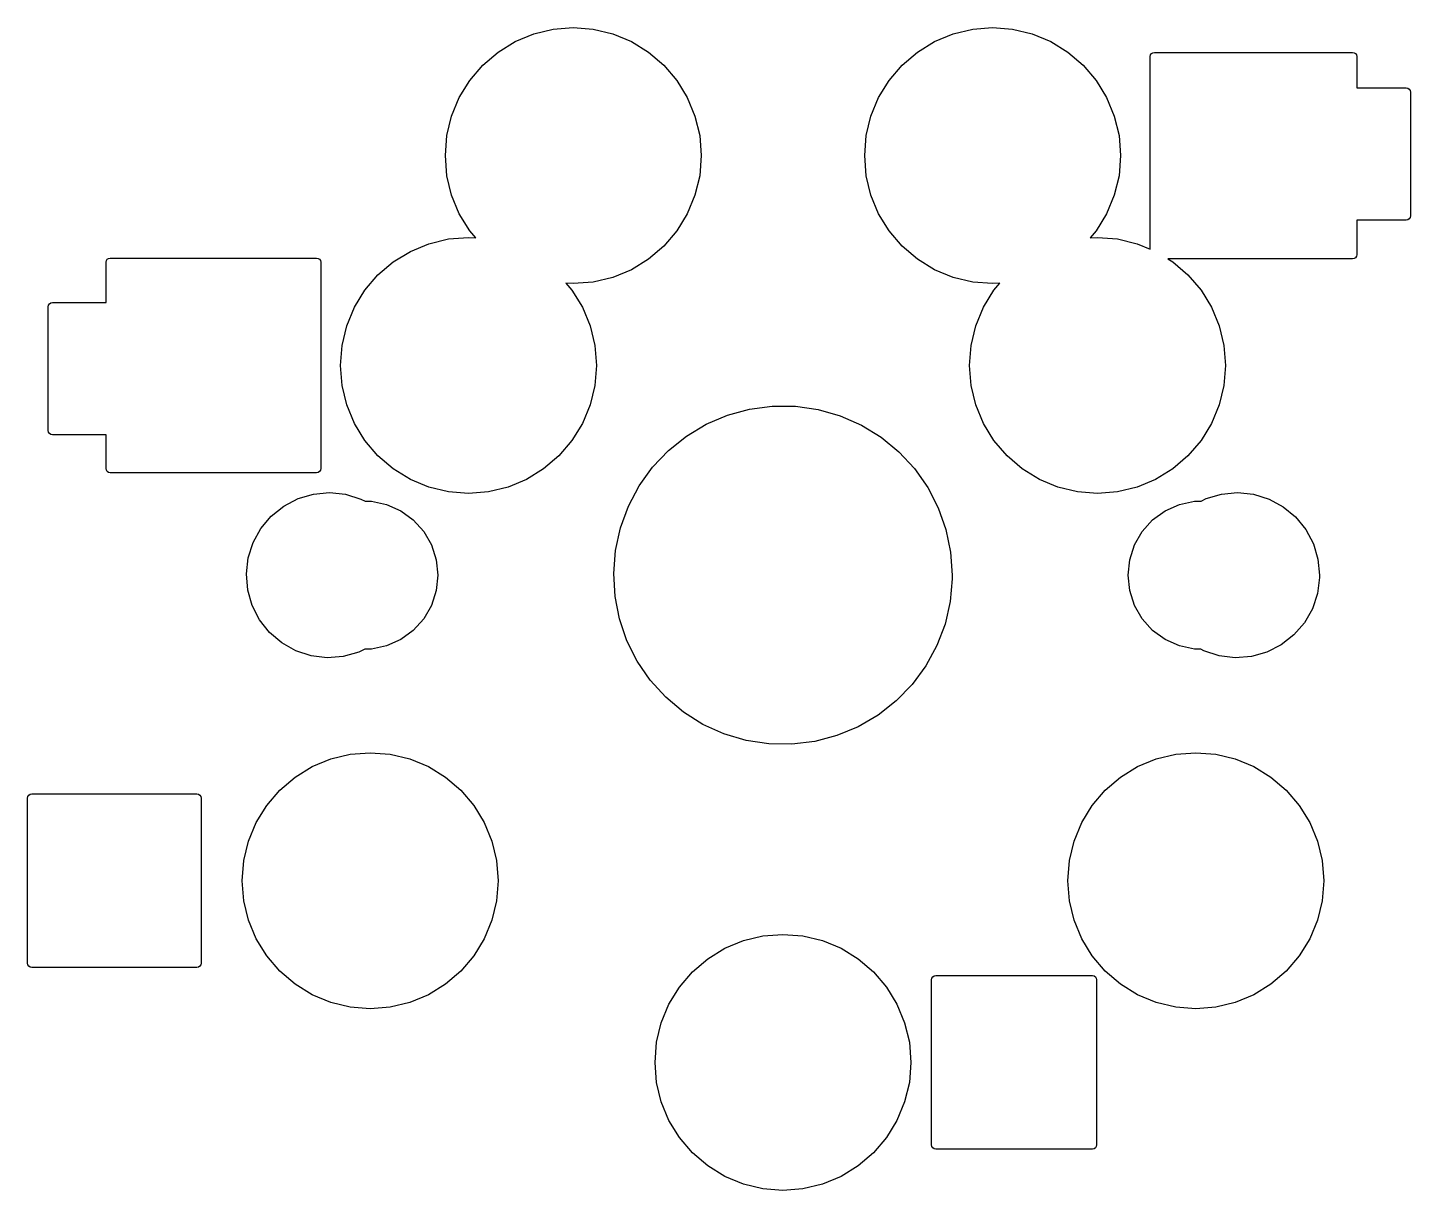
# Model space of a CAD drawing. Extents: x -9 to 141, y -37 to 78.
# Drawn here: x 104.85 to 121.6, y 7.55 to 21.63 of the extents above; entities that cross this region are included whole.
import ezdxf

# ---------------------------------------------------------------- set-up
doc = ezdxf.new("R2010")
doc.units = 0
doc.layers.add('BLACK', color=7, linetype='CONTINUOUS')

msp = doc.modelspace()

# ---------------------------------------------------------------- linework, layer by layer
at = {"layer": 'BLACK', "linetype": 'CONTINUOUS'}
for p, q in [((110.981, 21.5541), (111.218, 21.6109)), ((111.218, 21.6109), (111.46, 21.63)), ((111.46, 21.63), (111.702, 21.6109)), ((111.702, 21.6109), (111.939, 21.5541)), ((116.061, 21.5541), (116.298, 21.6109)), ((116.298, 21.6109), (116.54, 21.63)), ((116.54, 21.63), (116.782, 21.6109)), ((116.782, 21.6109), (117.019, 21.5541)), ((110.549, 21.334), (110.756, 21.4611)), ((110.756, 21.4611), (110.981, 21.5541)), ((111.939, 21.5541), (112.164, 21.4611)), ((112.164, 21.4611), (112.371, 21.334)), ((115.629, 21.334), (115.836, 21.4611)), ((115.836, 21.4611), (116.061, 21.5541)), ((117.019, 21.5541), (117.244, 21.4611)), ((117.244, 21.4611), (117.451, 21.334)), ((110.364, 21.176), (110.549, 21.334)), ((112.371, 21.334), (112.556, 21.176)), ((115.444, 21.176), (115.629, 21.334)), ((117.451, 21.334), (117.636, 21.176)), ((118.45, 21.28), (118.454, 21.2991)), ((118.45, 18.9474), (118.45, 21.28)), ((118.454, 21.2991), (118.465, 21.3154)), ((118.465, 21.3154), (118.481, 21.3262)), ((118.481, 21.3262), (118.5, 21.33)), ((118.5, 21.33), (120.9, 21.33)), ((120.9, 21.33), (120.919, 21.3262)), ((120.919, 21.3262), (120.935, 21.3154)), ((120.935, 21.3154), (120.946, 21.2991)), ((120.946, 21.2991), (120.95, 21.28)), ((120.95, 21.28), (120.95, 20.9)), ((110.206, 20.9911), (110.364, 21.176)), ((112.556, 21.176), (112.714, 20.9911)), ((115.286, 20.9911), (115.444, 21.176)), ((117.636, 21.176), (117.794, 20.9911)), ((110.079, 20.7837), (110.206, 20.9911)), ((112.714, 20.9911), (112.841, 20.7837)), ((115.159, 20.7837), (115.286, 20.9911)), ((117.794, 20.9911), (117.921, 20.7837)), ((109.986, 20.559), (110.079, 20.7837)), ((112.841, 20.7837), (112.934, 20.559)), ((115.066, 20.559), (115.159, 20.7837)), ((117.921, 20.7837), (118.014, 20.559)), ((120.95, 20.9), (121.55, 20.9)), ((121.55, 20.9), (121.569, 20.8962)), ((121.569, 20.8962), (121.585, 20.8854)), ((121.585, 20.8854), (121.596, 20.8691)), ((121.596, 20.8691), (121.6, 20.85)), ((121.6, 20.85), (121.6, 19.35)), ((109.929, 20.3225), (109.986, 20.559)), ((112.934, 20.559), (112.991, 20.3225)), ((115.009, 20.3225), (115.066, 20.559)), ((118.014, 20.559), (118.071, 20.3225)), ((109.91, 20.08), (109.929, 20.3225)), ((112.991, 20.3225), (113.01, 20.08)), ((114.99, 20.08), (115.009, 20.3225)), ((118.071, 20.3225), (118.09, 20.08)), ((109.929, 19.8375), (109.91, 20.08)), ((113.01, 20.08), (112.991, 19.8375)), ((115.009, 19.8375), (114.99, 20.08)), ((118.09, 20.08), (118.071, 19.8375)), ((109.986, 19.601), (109.929, 19.8375)), ((112.991, 19.8375), (112.934, 19.601)), ((115.066, 19.601), (115.009, 19.8375)), ((118.071, 19.8375), (118.014, 19.601)), ((110.079, 19.3763), (109.986, 19.601)), ((112.934, 19.601), (112.841, 19.3763)), ((115.159, 19.3763), (115.066, 19.601)), ((118.014, 19.601), (117.921, 19.3763)), ((110.206, 19.1689), (110.079, 19.3763)), ((112.841, 19.3763), (112.714, 19.1689)), ((115.286, 19.1689), (115.159, 19.3763)), ((117.921, 19.3763), (117.794, 19.1689)), ((121.55, 19.3), (120.95, 19.3)), ((120.95, 19.3), (120.95, 18.88)), ((121.569, 19.3038), (121.55, 19.3)), ((121.585, 19.3146), (121.569, 19.3038)), ((121.596, 19.3309), (121.585, 19.3146)), ((121.6, 19.35), (121.596, 19.3309)), ((110.279, 19.083), (110.206, 19.1689)), ((112.714, 19.1689), (112.556, 18.984)), ((115.444, 18.984), (115.286, 19.1689)), ((117.794, 19.1689), (117.721, 19.083)), ((109.486, 18.9211), (109.711, 19.0141)), ((109.711, 19.0141), (109.948, 19.0709)), ((109.948, 19.0709), (110.19, 19.09)), ((110.19, 19.09), (110.279, 19.083)), ((112.556, 18.984), (112.371, 18.826)), ((115.629, 18.826), (115.444, 18.984)), ((117.721, 19.083), (117.81, 19.09)), ((117.81, 19.09), (118.052, 19.0709)), ((118.052, 19.0709), (118.289, 19.0141)), ((118.289, 19.0141), (118.45, 18.9474)), ((105.8, 18.79), (105.804, 18.8091)), ((105.8, 18.3), (105.8, 18.79)), ((105.804, 18.8091), (105.815, 18.8254)), ((105.815, 18.8254), (105.831, 18.8362)), ((105.831, 18.8362), (105.85, 18.84)), ((105.85, 18.84), (108.35, 18.84)), ((108.35, 18.84), (108.369, 18.8362)), ((108.369, 18.8362), (108.385, 18.8254)), ((108.385, 18.8254), (108.396, 18.8091)), ((108.396, 18.8091), (108.4, 18.79)), ((108.4, 18.79), (108.4, 16.29)), ((109.094, 18.636), (109.279, 18.794)), ((109.279, 18.794), (109.486, 18.9211)), ((112.371, 18.826), (112.164, 18.6989)), ((115.836, 18.6989), (115.629, 18.826)), ((120.9, 18.83), (118.662, 18.83)), ((118.662, 18.83), (118.721, 18.794)), ((118.721, 18.794), (118.906, 18.636)), ((120.919, 18.8338), (120.9, 18.83)), ((120.935, 18.8446), (120.919, 18.8338)), ((120.946, 18.8609), (120.935, 18.8446)), ((120.95, 18.88), (120.946, 18.8609)), ((108.936, 18.4511), (109.094, 18.636)), ((111.939, 18.6059), (111.702, 18.5491)), ((112.164, 18.6989), (111.939, 18.6059)), ((116.061, 18.6059), (115.836, 18.6989)), ((116.298, 18.5491), (116.061, 18.6059)), ((118.906, 18.636), (119.064, 18.4511)), ((108.809, 18.2437), (108.936, 18.4511)), ((111.46, 18.53), (111.371, 18.537)), ((111.371, 18.537), (111.444, 18.4511)), ((111.444, 18.4511), (111.571, 18.2437)), ((111.702, 18.5491), (111.46, 18.53)), ((116.54, 18.53), (116.298, 18.5491)), ((116.429, 18.2437), (116.556, 18.4511)), ((116.629, 18.537), (116.54, 18.53)), ((116.556, 18.4511), (116.629, 18.537)), ((119.064, 18.4511), (119.191, 18.2437)), ((105.1, 18.25), (105.104, 18.2691)), ((105.104, 18.2691), (105.115, 18.2854)), ((105.115, 18.2854), (105.131, 18.2962)), ((105.131, 18.2962), (105.15, 18.3)), ((105.15, 18.3), (105.8, 18.3)), ((105.1, 16.75), (105.1, 18.25)), ((108.716, 18.019), (108.809, 18.2437)), ((111.571, 18.2437), (111.664, 18.019)), ((116.336, 18.019), (116.429, 18.2437)), ((119.191, 18.2437), (119.284, 18.019)), ((108.659, 17.7825), (108.716, 18.019)), ((111.664, 18.019), (111.721, 17.7825)), ((116.279, 17.7825), (116.336, 18.019)), ((119.284, 18.019), (119.341, 17.7825)), ((108.64, 17.54), (108.659, 17.7825)), ((111.721, 17.7825), (111.74, 17.54)), ((116.26, 17.54), (116.279, 17.7825)), ((119.341, 17.7825), (119.36, 17.54)), ((108.659, 17.2975), (108.64, 17.54)), ((111.74, 17.54), (111.721, 17.2975)), ((116.279, 17.2975), (116.26, 17.54)), ((119.36, 17.54), (119.341, 17.2975)), ((108.716, 17.061), (108.659, 17.2975)), ((111.721, 17.2975), (111.664, 17.061)), ((116.336, 17.061), (116.279, 17.2975)), ((119.341, 17.2975), (119.284, 17.061)), ((108.809, 16.8363), (108.716, 17.061)), ((111.664, 17.061), (111.571, 16.8363)), ((113.069, 16.8266), (113.326, 16.936)), ((113.326, 16.936), (113.595, 17.0096)), ((113.595, 17.0096), (113.871, 17.046)), ((113.871, 17.046), (114.15, 17.0445)), ((114.15, 17.0445), (114.426, 17.0052)), ((114.426, 17.0052), (114.694, 16.9288)), ((114.694, 16.9288), (114.95, 16.8167)), ((116.429, 16.8363), (116.336, 17.061)), ((119.284, 17.061), (119.191, 16.8363)), ((105.104, 16.7309), (105.1, 16.75)), ((108.936, 16.6289), (108.809, 16.8363)), ((111.571, 16.8363), (111.444, 16.6289)), ((112.83, 16.6834), (113.069, 16.8266)), ((114.95, 16.8167), (115.188, 16.671)), ((116.556, 16.6289), (116.429, 16.8363)), ((119.191, 16.8363), (119.064, 16.6289)), ((105.115, 16.7146), (105.104, 16.7309)), ((105.131, 16.7038), (105.115, 16.7146)), ((105.15, 16.7), (105.131, 16.7038)), ((105.8, 16.7), (105.15, 16.7)), ((105.8, 16.29), (105.8, 16.7)), ((109.094, 16.444), (108.936, 16.6289)), ((111.444, 16.6289), (111.286, 16.444)), ((112.612, 16.509), (112.83, 16.6834)), ((115.188, 16.671), (115.403, 16.4944)), ((116.714, 16.444), (116.556, 16.6289)), ((119.064, 16.6289), (118.906, 16.444)), ((109.279, 16.286), (109.094, 16.444)), ((111.286, 16.444), (111.101, 16.286)), ((112.42, 16.3067), (112.612, 16.509)), ((115.403, 16.4944), (115.593, 16.2901)), ((116.899, 16.286), (116.714, 16.444)), ((118.906, 16.444), (118.721, 16.286)), ((105.804, 16.2709), (105.8, 16.29)), ((105.815, 16.2546), (105.804, 16.2709)), ((105.831, 16.2438), (105.815, 16.2546)), ((108.385, 16.2546), (108.369, 16.2438)), ((108.396, 16.2709), (108.385, 16.2546)), ((108.4, 16.29), (108.396, 16.2709)), ((109.486, 16.1589), (109.279, 16.286)), ((111.101, 16.286), (110.894, 16.1589)), ((112.258, 16.0803), (112.42, 16.3067)), ((115.593, 16.2901), (115.753, 16.062)), ((117.106, 16.1589), (116.899, 16.286)), ((118.721, 16.286), (118.514, 16.1589)), ((105.85, 16.24), (105.831, 16.2438)), ((108.35, 16.24), (105.85, 16.24)), ((108.369, 16.2438), (108.35, 16.24)), ((109.711, 16.0659), (109.486, 16.1589)), ((110.894, 16.1589), (110.669, 16.0659)), ((112.127, 15.8338), (112.258, 16.0803)), ((117.331, 16.0659), (117.106, 16.1589)), ((118.514, 16.1589), (118.289, 16.0659)), ((107.952, 15.8368), (108.125, 15.9272)), ((108.125, 15.9272), (108.313, 15.9823)), ((108.313, 15.9823), (108.507, 16)), ((108.507, 16), (108.701, 15.9796)), ((108.701, 15.9796), (108.888, 15.9219)), ((108.888, 15.9219), (108.937, 15.8951)), ((109.948, 16.0091), (109.711, 16.0659)), ((110.19, 15.99), (109.948, 16.0091)), ((110.432, 16.0091), (110.19, 15.99)), ((110.669, 16.0659), (110.432, 16.0091)), ((115.753, 16.062), (115.881, 15.8142)), ((117.568, 16.0091), (117.331, 16.0659)), ((117.81, 15.99), (117.568, 16.0091)), ((118.052, 16.0091), (117.81, 15.99)), ((118.289, 16.0659), (118.052, 16.0091)), ((119.064, 15.8951), (119.125, 15.9272)), ((119.125, 15.9272), (119.313, 15.9823)), ((119.313, 15.9823), (119.507, 16)), ((119.507, 16), (119.701, 15.9796)), ((119.701, 15.9796), (119.888, 15.9219)), ((119.888, 15.9219), (120.059, 15.829)), ((107.8, 15.7145), (107.952, 15.8368)), ((108.937, 15.8951), (109.014, 15.8951)), ((109.014, 15.8951), (109.198, 15.856)), ((109.198, 15.856), (109.37, 15.7794)), ((109.37, 15.7794), (109.522, 15.6688)), ((112.031, 15.5719), (112.127, 15.8338)), ((115.881, 15.8142), (115.974, 15.5513)), ((118.478, 15.6688), (118.63, 15.7794)), ((118.63, 15.7794), (118.802, 15.856)), ((118.802, 15.856), (118.986, 15.8951)), ((118.986, 15.8951), (119.064, 15.8951)), ((120.059, 15.829), (120.21, 15.7046)), ((107.675, 15.565), (107.8, 15.7145)), ((109.522, 15.6688), (109.648, 15.529)), ((118.352, 15.529), (118.478, 15.6688)), ((120.21, 15.7046), (120.333, 15.5534)), ((107.581, 15.3939), (107.675, 15.565)), ((109.648, 15.529), (109.742, 15.3661)), ((111.972, 15.2995), (112.031, 15.5719)), ((115.974, 15.5513), (116.031, 15.2782)), ((118.258, 15.3661), (118.352, 15.529)), ((120.333, 15.5534), (120.425, 15.3811)), ((107.522, 15.2079), (107.581, 15.3939)), ((109.742, 15.3661), (109.8, 15.1871)), ((111.95, 15.0215), (111.972, 15.2995)), ((116.031, 15.2782), (116.05, 15)), ((118.2, 15.1871), (118.258, 15.3661)), ((120.425, 15.3811), (120.481, 15.1942)), ((107.5, 15.014), (107.522, 15.2079)), ((109.8, 15.1871), (109.82, 15)), ((118.18, 15), (118.2, 15.1871)), ((120.481, 15.1942), (120.5, 15)), ((107.516, 14.8195), (107.5, 15.014)), ((109.82, 15), (109.8, 14.8129)), ((111.966, 14.7431), (111.95, 15.0215)), ((116.05, 14.9571), (116.025, 14.6793)), ((116.05, 15), (116.05, 14.9571)), ((118.2, 14.8129), (118.18, 15)), ((120.5, 14.9721), (120.475, 14.7785)), ((120.5, 15), (120.5, 14.9721)), ((107.57, 14.6319), (107.516, 14.8195)), ((109.8, 14.8129), (109.742, 14.6339)), ((112.02, 14.4694), (111.966, 14.7431)), ((118.258, 14.6339), (118.2, 14.8129)), ((120.475, 14.7785), (120.414, 14.5933)), ((107.659, 14.4583), (107.57, 14.6319)), ((109.742, 14.6339), (109.648, 14.471)), ((116.025, 14.6793), (115.963, 14.4075)), ((118.352, 14.471), (118.258, 14.6339)), ((120.414, 14.5933), (120.317, 14.4236)), ((107.781, 14.3053), (107.659, 14.4583)), ((109.648, 14.471), (109.522, 14.3312)), ((112.11, 14.2056), (112.02, 14.4694)), ((115.963, 14.4075), (115.864, 14.1466)), ((118.478, 14.3312), (118.352, 14.471)), ((120.317, 14.4236), (120.19, 14.2758)), ((107.929, 14.1789), (107.781, 14.3053)), ((109.522, 14.3312), (109.37, 14.2206)), ((118.63, 14.2206), (118.478, 14.3312)), ((120.19, 14.2758), (120.036, 14.1557)), ((108.1, 14.0836), (107.929, 14.1789)), ((108.285, 14.0233), (108.1, 14.0836)), ((108.935, 14.1049), (108.862, 14.0677)), ((109.014, 14.1049), (108.935, 14.1049)), ((109.198, 14.144), (109.014, 14.1049)), ((109.37, 14.2206), (109.198, 14.144)), ((112.235, 13.9565), (112.11, 14.2056)), ((115.864, 14.1466), (115.731, 13.9016)), ((118.802, 14.144), (118.63, 14.2206)), ((118.986, 14.1049), (118.802, 14.144)), ((119.062, 14.1049), (118.986, 14.1049)), ((119.1, 14.0836), (119.062, 14.1049)), ((119.285, 14.0233), (119.1, 14.0836)), ((120.036, 14.1557), (119.862, 14.0677)), ((108.479, 14.0002), (108.285, 14.0233)), ((108.674, 14.0152), (108.479, 14.0002)), ((108.862, 14.0677), (108.674, 14.0152)), ((112.393, 13.7266), (112.235, 13.9565)), ((119.479, 14.0002), (119.285, 14.0233)), ((119.674, 14.0152), (119.479, 14.0002)), ((119.862, 14.0677), (119.674, 14.0152)), ((115.731, 13.9016), (115.566, 13.6768)), ((112.581, 13.5204), (112.393, 13.7266)), ((115.566, 13.6768), (115.372, 13.4766)), ((112.795, 13.3415), (112.581, 13.5204)), ((115.372, 13.4766), (115.152, 13.3045)), ((113.031, 13.1933), (112.795, 13.3415)), ((115.152, 13.3045), (114.912, 13.1638)), ((113.285, 13.0786), (113.031, 13.1933)), ((113.553, 12.9994), (113.285, 13.0786)), ((114.912, 13.1638), (114.654, 13.0571)), ((113.828, 12.9572), (113.553, 12.9994)), ((114.107, 12.9528), (113.828, 12.9572)), ((114.384, 12.9863), (114.107, 12.9528)), ((114.654, 13.0571), (114.384, 12.9863)), ((108.296, 12.6811), (108.521, 12.7741)), ((108.521, 12.7741), (108.758, 12.8309)), ((108.758, 12.8309), (109, 12.85)), ((109, 12.85), (109.242, 12.8309)), ((109.242, 12.8309), (109.479, 12.7741)), ((109.479, 12.7741), (109.704, 12.6811)), ((118.296, 12.6811), (118.521, 12.7741)), ((118.521, 12.7741), (118.758, 12.8309)), ((118.758, 12.8309), (119, 12.85)), ((119, 12.85), (119.242, 12.8309)), ((119.242, 12.8309), (119.479, 12.7741)), ((119.479, 12.7741), (119.704, 12.6811)), ((108.089, 12.554), (108.296, 12.6811)), ((109.704, 12.6811), (109.911, 12.554)), ((118.089, 12.554), (118.296, 12.6811)), ((119.704, 12.6811), (119.911, 12.554)), ((107.746, 12.2111), (107.904, 12.396)), ((107.904, 12.396), (108.089, 12.554)), ((109.911, 12.554), (110.096, 12.396)), ((110.096, 12.396), (110.254, 12.2111)), ((117.746, 12.2111), (117.904, 12.396)), ((117.904, 12.396), (118.089, 12.554)), ((119.911, 12.554), (120.096, 12.396)), ((120.096, 12.396), (120.254, 12.2111)), ((104.85, 12.3), (104.854, 12.3191)), ((104.85, 10.3), (104.85, 12.3)), ((104.854, 12.3191), (104.865, 12.3354)), ((104.865, 12.3354), (104.881, 12.3462)), ((104.881, 12.3462), (104.9, 12.35)), ((104.9, 12.35), (106.9, 12.35)), ((106.9, 12.35), (106.919, 12.3462)), ((106.919, 12.3462), (106.935, 12.3354)), ((106.935, 12.3354), (106.946, 12.3191)), ((106.946, 12.3191), (106.95, 12.3)), ((106.95, 12.3), (106.95, 10.3)), ((107.619, 12.0037), (107.746, 12.2111)), ((110.254, 12.2111), (110.381, 12.0037)), ((117.619, 12.0037), (117.746, 12.2111)), ((120.254, 12.2111), (120.381, 12.0037)), ((107.526, 11.779), (107.619, 12.0037)), ((110.381, 12.0037), (110.474, 11.779)), ((117.526, 11.779), (117.619, 12.0037)), ((120.381, 12.0037), (120.474, 11.779)), ((107.469, 11.5425), (107.526, 11.779)), ((110.474, 11.779), (110.531, 11.5425)), ((117.469, 11.5425), (117.526, 11.779)), ((120.474, 11.779), (120.531, 11.5425)), ((107.45, 11.3), (107.469, 11.5425)), ((110.531, 11.5425), (110.55, 11.3)), ((117.45, 11.3), (117.469, 11.5425)), ((120.531, 11.5425), (120.55, 11.3)), ((107.469, 11.0575), (107.45, 11.3)), ((110.55, 11.3), (110.531, 11.0575)), ((117.469, 11.0575), (117.45, 11.3)), ((120.55, 11.3), (120.531, 11.0575)), ((107.526, 10.821), (107.469, 11.0575)), ((110.531, 11.0575), (110.474, 10.821)), ((117.526, 10.821), (117.469, 11.0575)), ((120.531, 11.0575), (120.474, 10.821)), ((107.619, 10.5963), (107.526, 10.821)), ((110.474, 10.821), (110.381, 10.5963)), ((117.619, 10.5963), (117.526, 10.821)), ((120.474, 10.821), (120.381, 10.5963)), ((107.746, 10.3889), (107.619, 10.5963)), ((110.381, 10.5963), (110.254, 10.3889)), ((113.296, 10.4811), (113.521, 10.5741)), ((113.521, 10.5741), (113.758, 10.6309)), ((113.758, 10.6309), (114, 10.65)), ((114, 10.65), (114.242, 10.6309)), ((114.242, 10.6309), (114.479, 10.5741)), ((114.479, 10.5741), (114.704, 10.4811)), ((117.746, 10.3889), (117.619, 10.5963)), ((120.381, 10.5963), (120.254, 10.3889)), ((107.904, 10.204), (107.746, 10.3889)), ((110.254, 10.3889), (110.096, 10.204)), ((113.089, 10.354), (113.296, 10.4811)), ((114.704, 10.4811), (114.911, 10.354)), ((117.904, 10.204), (117.746, 10.3889)), ((120.254, 10.3889), (120.096, 10.204)), ((104.854, 10.2809), (104.85, 10.3)), ((104.865, 10.2646), (104.854, 10.2809)), ((104.881, 10.2538), (104.865, 10.2646)), ((104.9, 10.25), (104.881, 10.2538)), ((106.9, 10.25), (104.9, 10.25)), ((106.919, 10.2538), (106.9, 10.25)), ((106.935, 10.2646), (106.919, 10.2538)), ((106.946, 10.2809), (106.935, 10.2646)), ((106.95, 10.3), (106.946, 10.2809)), ((112.904, 10.196), (113.089, 10.354)), ((114.911, 10.354), (115.096, 10.196)), ((108.089, 10.046), (107.904, 10.204)), ((110.096, 10.204), (109.911, 10.046)), ((112.746, 10.0111), (112.904, 10.196)), ((115.096, 10.196), (115.254, 10.0111)), ((115.8, 10.1), (115.804, 10.1191)), ((115.8, 8.1), (115.8, 10.1)), ((115.804, 10.1191), (115.815, 10.1354)), ((115.815, 10.1354), (115.831, 10.1462)), ((115.831, 10.1462), (115.85, 10.15)), ((115.85, 10.15), (117.75, 10.15)), ((117.75, 10.15), (117.769, 10.1462)), ((117.769, 10.1462), (117.785, 10.1354)), ((117.785, 10.1354), (117.796, 10.1191)), ((117.796, 10.1191), (117.8, 10.1)), ((117.8, 10.1), (117.8, 8.1)), ((118.089, 10.046), (117.904, 10.204)), ((120.096, 10.204), (119.911, 10.046)), ((108.296, 9.91894), (108.089, 10.046)), ((108.521, 9.82586), (108.296, 9.91894)), ((109.704, 9.91894), (109.479, 9.82586)), ((109.911, 10.046), (109.704, 9.91894)), ((112.619, 9.80368), (112.746, 10.0111)), ((115.254, 10.0111), (115.381, 9.80368)), ((118.296, 9.91894), (118.089, 10.046)), ((118.521, 9.82586), (118.296, 9.91894)), ((119.704, 9.91894), (119.479, 9.82586)), ((119.911, 10.046), (119.704, 9.91894)), ((108.758, 9.76908), (108.521, 9.82586)), ((109, 9.75), (108.758, 9.76908)), ((109.242, 9.76908), (109, 9.75)), ((109.479, 9.82586), (109.242, 9.76908)), ((112.526, 9.57898), (112.619, 9.80368)), ((115.381, 9.80368), (115.474, 9.57898)), ((118.758, 9.76908), (118.521, 9.82586)), ((119, 9.75), (118.758, 9.76908)), ((119.242, 9.76908), (119, 9.75)), ((119.479, 9.82586), (119.242, 9.76908)), ((112.469, 9.34247), (112.526, 9.57898)), ((115.474, 9.57898), (115.531, 9.34247)), ((112.45, 9.1), (112.469, 9.34247)), ((115.531, 9.34247), (115.55, 9.1)), ((112.469, 8.85753), (112.45, 9.1)), ((115.55, 9.1), (115.531, 8.85753)), ((112.526, 8.62102), (112.469, 8.85753)), ((115.531, 8.85753), (115.474, 8.62102)), ((112.619, 8.39631), (112.526, 8.62102)), ((115.474, 8.62102), (115.381, 8.39631)), ((112.746, 8.18893), (112.619, 8.39631)), ((115.381, 8.39631), (115.254, 8.18893)), ((112.904, 8.00398), (112.746, 8.18893)), ((115.254, 8.18893), (115.096, 8.00398)), ((115.804, 8.08087), (115.8, 8.1)), ((115.815, 8.06465), (115.804, 8.08087)), ((115.831, 8.05381), (115.815, 8.06465)), ((115.85, 8.05), (115.831, 8.05381)), ((117.75, 8.05), (115.85, 8.05)), ((117.769, 8.05381), (117.75, 8.05)), ((117.785, 8.06465), (117.769, 8.05381)), ((117.796, 8.08087), (117.785, 8.06465)), ((117.8, 8.1), (117.796, 8.08087)), ((113.089, 7.84602), (112.904, 8.00398)), ((115.096, 8.00398), (114.911, 7.84602)), ((113.296, 7.71894), (113.089, 7.84602)), ((113.521, 7.62586), (113.296, 7.71894)), ((114.704, 7.71894), (114.479, 7.62586)), ((114.911, 7.84602), (114.704, 7.71894)), ((113.758, 7.56908), (113.521, 7.62586)), ((114, 7.55), (113.758, 7.56908)), ((114.242, 7.56908), (114, 7.55)), ((114.479, 7.62586), (114.242, 7.56908))]:
    msp.add_line(p, q, dxfattribs=at)

doc.saveas('drawing.dxf')
